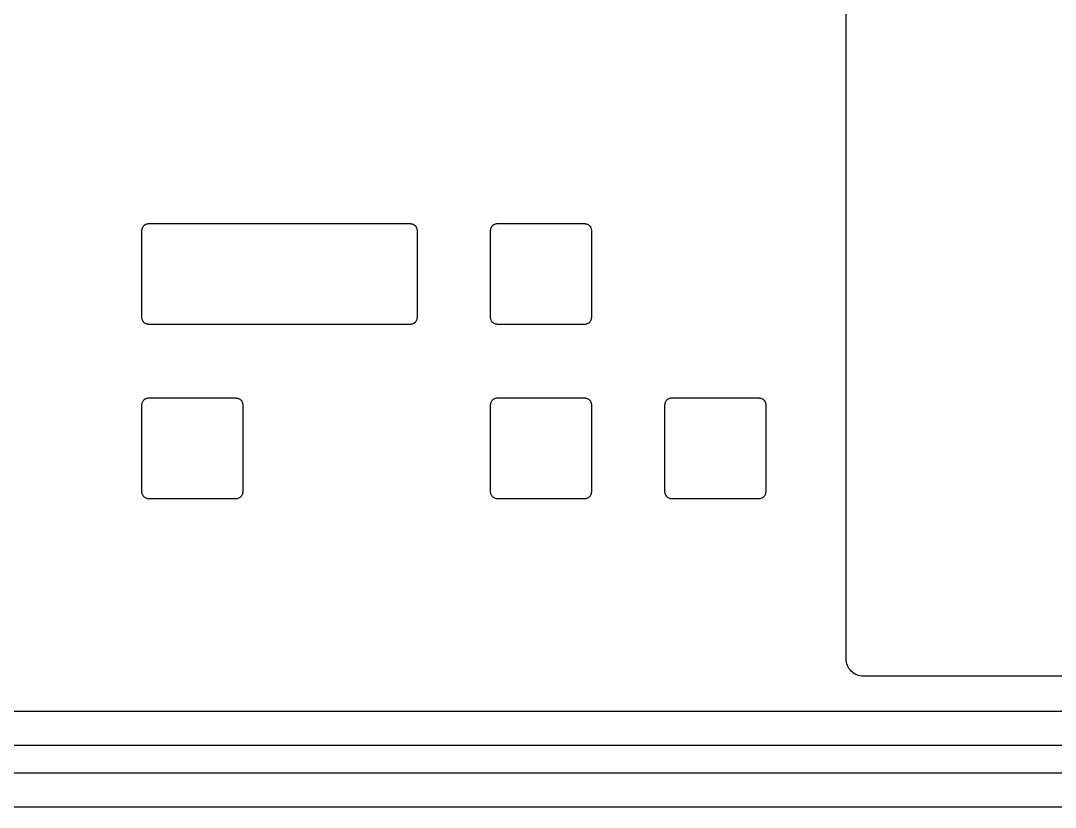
# Model space of a CAD drawing. Extents: x 94.3 to 145.3, y -143.8 to -113.4.
# Drawn here: x 99.78 to 107.31, y -136.79 to -131.06 of the extents above; entities that cross this region are included whole.
import ezdxf

# ---------------------------------------------------------------- set-up
doc = ezdxf.new("R2010")
doc.units = 0
doc.layers.add('BLACK', color=7, linetype='CONTINUOUS')

msp = doc.modelspace()

# ---------------------------------------------------------------- linework, layer by layer
at = {"layer": 'BLACK', "linetype": 'CONTINUOUS'}
for p, q in [((105.791, -135.709), (105.791, -128.911)), ((100.662, -132.578), (100.664, -132.573)), ((100.664, -132.573), (100.665, -132.569)), ((100.665, -132.568), (100.667, -132.564)), ((100.665, -132.569), (100.665, -132.568)), ((100.665, -132.568), (100.665, -132.568)), ((100.667, -132.564), (100.67, -132.56)), ((100.67, -132.56), (100.673, -132.556)), ((100.67, -132.56), (100.67, -132.56)), ((100.67, -132.56), (100.67, -132.56)), ((100.673, -132.556), (100.676, -132.553)), ((100.676, -132.552), (100.68, -132.549)), ((100.676, -132.553), (100.676, -132.552)), ((100.676, -132.552), (100.676, -132.552)), ((100.68, -132.549), (100.683, -132.546)), ((100.683, -132.546), (100.683, -132.546)), ((100.683, -132.546), (100.684, -132.546)), ((100.684, -132.546), (100.688, -132.544)), ((100.688, -132.544), (100.692, -132.542)), ((100.692, -132.542), (100.697, -132.54)), ((100.692, -132.542), (100.692, -132.542)), ((100.692, -132.542), (100.692, -132.542)), ((100.697, -132.54), (100.701, -132.539)), ((100.701, -132.539), (100.701, -132.539)), ((100.701, -132.539), (100.702, -132.539)), ((100.702, -132.539), (100.706, -132.538)), ((100.706, -132.538), (100.711, -132.538)), ((100.711, -132.538), (102.616, -132.538)), ((102.616, -132.538), (102.616, -132.538)), ((102.616, -132.538), (102.616, -132.538)), ((102.616, -132.538), (102.616, -132.538)), ((102.616, -132.538), (102.617, -132.538)), ((102.617, -132.538), (102.621, -132.539)), ((102.621, -132.539), (102.626, -132.539)), ((102.626, -132.539), (102.626, -132.539)), ((102.626, -132.539), (102.626, -132.539)), ((102.626, -132.539), (102.631, -132.541)), ((102.631, -132.541), (102.635, -132.542)), ((102.635, -132.542), (102.636, -132.542)), ((102.636, -132.542), (102.636, -132.542)), ((102.636, -132.542), (102.64, -132.544)), ((102.64, -132.544), (102.644, -132.547)), ((102.644, -132.547), (102.644, -132.547)), ((102.644, -132.547), (102.644, -132.547)), ((102.644, -132.547), (102.648, -132.55)), ((102.648, -132.55), (102.651, -132.553)), ((102.651, -132.553), (102.652, -132.553)), ((102.652, -132.553), (102.652, -132.553)), ((102.652, -132.553), (102.655, -132.557)), ((102.655, -132.557), (102.658, -132.56)), ((102.658, -132.56), (102.658, -132.56)), ((102.658, -132.56), (102.658, -132.561)), ((102.658, -132.561), (102.66, -132.565)), ((102.66, -132.565), (102.662, -132.569)), ((102.662, -132.569), (102.662, -132.569)), ((102.662, -132.569), (102.662, -132.569)), ((102.662, -132.569), (102.664, -132.574)), ((102.664, -132.574), (102.665, -132.578)), ((103.202, -132.578), (103.204, -132.573)), ((103.204, -132.573), (103.205, -132.569)), ((103.205, -132.568), (103.207, -132.564)), ((103.205, -132.569), (103.205, -132.568)), ((103.205, -132.568), (103.205, -132.568)), ((103.207, -132.564), (103.21, -132.56)), ((103.21, -132.56), (103.213, -132.556)), ((103.21, -132.56), (103.21, -132.56)), ((103.21, -132.56), (103.21, -132.56)), ((103.213, -132.556), (103.216, -132.553)), ((103.216, -132.552), (103.22, -132.549)), ((103.216, -132.553), (103.216, -132.552)), ((103.216, -132.552), (103.216, -132.552)), ((103.22, -132.549), (103.223, -132.546)), ((103.223, -132.546), (103.223, -132.546)), ((103.223, -132.546), (103.224, -132.546)), ((103.224, -132.546), (103.228, -132.544)), ((103.228, -132.544), (103.232, -132.542)), ((103.232, -132.542), (103.237, -132.54)), ((103.232, -132.542), (103.232, -132.542)), ((103.232, -132.542), (103.232, -132.542)), ((103.237, -132.54), (103.241, -132.539)), ((103.241, -132.539), (103.241, -132.539)), ((103.241, -132.539), (103.242, -132.539)), ((103.242, -132.539), (103.246, -132.538)), ((103.246, -132.538), (103.251, -132.538)), ((103.251, -132.538), (103.886, -132.538)), ((103.886, -132.538), (103.886, -132.538)), ((103.886, -132.538), (103.886, -132.538)), ((103.886, -132.538), (103.887, -132.538)), ((103.886, -132.538), (103.886, -132.538)), ((103.887, -132.538), (103.891, -132.539)), ((103.891, -132.539), (103.896, -132.539)), ((103.896, -132.539), (103.896, -132.539)), ((103.896, -132.539), (103.896, -132.539)), ((103.896, -132.539), (103.901, -132.541)), ((103.901, -132.541), (103.905, -132.542)), ((103.905, -132.542), (103.906, -132.542)), ((103.906, -132.542), (103.906, -132.542)), ((103.906, -132.542), (103.91, -132.544)), ((103.91, -132.544), (103.914, -132.547)), ((103.914, -132.547), (103.914, -132.547)), ((103.914, -132.547), (103.914, -132.547)), ((103.914, -132.547), (103.918, -132.55)), ((103.918, -132.55), (103.921, -132.553)), ((103.921, -132.553), (103.922, -132.553)), ((103.922, -132.553), (103.922, -132.553)), ((103.922, -132.553), (103.925, -132.557)), ((103.925, -132.557), (103.928, -132.56)), ((103.928, -132.56), (103.928, -132.56)), ((103.928, -132.56), (103.928, -132.561)), ((103.928, -132.561), (103.93, -132.565)), ((103.93, -132.565), (103.932, -132.569)), ((103.932, -132.569), (103.932, -132.569)), ((103.932, -132.569), (103.932, -132.569)), ((103.932, -132.569), (103.934, -132.574)), ((103.934, -132.574), (103.935, -132.578)), ((100.661, -132.587), (100.662, -132.583)), ((100.661, -132.588), (100.661, -132.587)), ((100.661, -133.223), (100.661, -132.588)), ((100.661, -132.588), (100.661, -132.588)), ((100.661, -132.588), (100.661, -132.588)), ((100.661, -132.588), (100.661, -132.588)), ((100.662, -132.583), (100.662, -132.578)), ((100.662, -132.578), (100.662, -132.578)), ((100.662, -132.578), (100.662, -132.578)), ((102.665, -132.578), (102.665, -132.578)), ((102.665, -132.578), (102.665, -132.579)), ((102.665, -132.579), (102.666, -132.583)), ((102.666, -132.583), (102.666, -132.588)), ((102.666, -132.588), (102.666, -133.223)), ((103.201, -132.587), (103.202, -132.583)), ((103.201, -132.588), (103.201, -132.587)), ((103.201, -133.223), (103.201, -132.588)), ((103.201, -132.588), (103.201, -132.588)), ((103.201, -132.588), (103.201, -132.588)), ((103.201, -132.588), (103.201, -132.588)), ((103.202, -132.583), (103.202, -132.578)), ((103.202, -132.578), (103.202, -132.578)), ((103.202, -132.578), (103.202, -132.578)), ((103.935, -132.578), (103.935, -132.578)), ((103.935, -132.578), (103.935, -132.579)), ((103.935, -132.579), (103.936, -132.583)), ((103.936, -132.583), (103.936, -132.588)), ((103.936, -132.588), (103.936, -133.223)), ((100.661, -133.228), (100.661, -133.223)), ((100.662, -133.232), (100.661, -133.228)), ((100.662, -133.233), (100.662, -133.232)), ((100.663, -133.237), (100.662, -133.233)), ((100.662, -133.233), (100.662, -133.233)), ((100.665, -133.242), (100.663, -133.237)), ((100.667, -133.246), (100.665, -133.242)), ((100.665, -133.242), (100.665, -133.242)), ((100.665, -133.242), (100.665, -133.242)), ((100.669, -133.25), (100.667, -133.246)), ((100.669, -133.251), (100.669, -133.25)), ((100.672, -133.254), (100.669, -133.251)), ((100.669, -133.251), (100.669, -133.251)), ((100.675, -133.258), (100.672, -133.254)), ((102.657, -133.251), (102.654, -133.255)), ((102.66, -133.247), (102.657, -133.251)), ((102.657, -133.251), (102.657, -133.251)), ((102.657, -133.251), (102.657, -133.251)), ((102.662, -133.243), (102.66, -133.247)), ((102.663, -133.238), (102.662, -133.242)), ((102.662, -133.242), (102.662, -133.243)), ((102.662, -133.243), (102.662, -133.243)), ((102.665, -133.233), (102.663, -133.238)), ((102.666, -133.224), (102.665, -133.228)), ((102.665, -133.228), (102.665, -133.233)), ((102.665, -133.233), (102.665, -133.233)), ((102.665, -133.233), (102.665, -133.233)), ((102.666, -133.223), (102.666, -133.223)), ((102.666, -133.223), (102.666, -133.223)), ((102.666, -133.223), (102.666, -133.223)), ((102.666, -133.223), (102.666, -133.224)), ((103.201, -133.228), (103.201, -133.223)), ((103.202, -133.232), (103.201, -133.228)), ((103.202, -133.233), (103.202, -133.232)), ((103.203, -133.237), (103.202, -133.233)), ((103.202, -133.233), (103.202, -133.233)), ((103.205, -133.242), (103.203, -133.237)), ((103.207, -133.246), (103.205, -133.242)), ((103.205, -133.242), (103.205, -133.242)), ((103.205, -133.242), (103.205, -133.242)), ((103.209, -133.25), (103.207, -133.246)), ((103.209, -133.251), (103.209, -133.25)), ((103.212, -133.254), (103.209, -133.251)), ((103.209, -133.251), (103.209, -133.251)), ((103.215, -133.258), (103.212, -133.254)), ((103.927, -133.251), (103.924, -133.255)), ((103.93, -133.247), (103.927, -133.251)), ((103.927, -133.251), (103.927, -133.251)), ((103.927, -133.251), (103.927, -133.251)), ((103.932, -133.243), (103.93, -133.247)), ((103.933, -133.238), (103.932, -133.242)), ((103.932, -133.242), (103.932, -133.243)), ((103.932, -133.243), (103.932, -133.243)), ((103.935, -133.233), (103.933, -133.238)), ((103.936, -133.224), (103.935, -133.228)), ((103.935, -133.228), (103.935, -133.233)), ((103.935, -133.233), (103.935, -133.233)), ((103.935, -133.233), (103.935, -133.233)), ((103.936, -133.223), (103.936, -133.223)), ((103.936, -133.223), (103.936, -133.223)), ((103.936, -133.223), (103.936, -133.223)), ((103.936, -133.223), (103.936, -133.224)), ((100.676, -133.258), (100.675, -133.258)), ((100.675, -133.258), (100.675, -133.258)), ((100.679, -133.261), (100.676, -133.258)), ((100.683, -133.264), (100.679, -133.261)), ((100.687, -133.267), (100.683, -133.264)), ((100.683, -133.264), (100.683, -133.264)), ((100.683, -133.264), (100.683, -133.264)), ((100.691, -133.269), (100.687, -133.267)), ((100.692, -133.269), (100.691, -133.269)), ((100.691, -133.269), (100.691, -133.269)), ((100.696, -133.27), (100.692, -133.269)), ((100.701, -133.272), (100.696, -133.27)), ((100.706, -133.272), (100.701, -133.272)), ((100.701, -133.272), (100.701, -133.272)), ((100.701, -133.272), (100.701, -133.272)), ((100.71, -133.273), (100.706, -133.272)), ((100.711, -133.273), (100.71, -133.273)), ((100.711, -133.273), (100.711, -133.273)), ((100.711, -133.273), (100.711, -133.273)), ((102.616, -133.273), (100.711, -133.273)), ((100.711, -133.273), (100.711, -133.273)), ((102.621, -133.273), (102.616, -133.273)), ((102.625, -133.272), (102.621, -133.273)), ((102.626, -133.272), (102.625, -133.272)), ((102.63, -133.271), (102.626, -133.272)), ((102.626, -133.272), (102.626, -133.272)), ((102.635, -133.269), (102.63, -133.271)), ((102.639, -133.267), (102.635, -133.269)), ((102.635, -133.269), (102.635, -133.269)), ((102.635, -133.269), (102.635, -133.269)), ((102.643, -133.265), (102.639, -133.267)), ((102.644, -133.265), (102.643, -133.265)), ((102.647, -133.262), (102.644, -133.265)), ((102.644, -133.265), (102.644, -133.265)), ((102.651, -133.259), (102.647, -133.262)), ((102.654, -133.255), (102.651, -133.258)), ((102.651, -133.258), (102.651, -133.259)), ((102.651, -133.259), (102.651, -133.259)), ((103.216, -133.258), (103.215, -133.258)), ((103.215, -133.258), (103.215, -133.258)), ((103.219, -133.261), (103.216, -133.258)), ((103.223, -133.264), (103.219, -133.261)), ((103.227, -133.267), (103.223, -133.264)), ((103.223, -133.264), (103.223, -133.264)), ((103.223, -133.264), (103.223, -133.264)), ((103.231, -133.269), (103.227, -133.267)), ((103.232, -133.269), (103.231, -133.269)), ((103.231, -133.269), (103.231, -133.269)), ((103.236, -133.27), (103.232, -133.269)), ((103.241, -133.272), (103.236, -133.27)), ((103.246, -133.272), (103.241, -133.272)), ((103.241, -133.272), (103.241, -133.272)), ((103.241, -133.272), (103.241, -133.272)), ((103.25, -133.273), (103.246, -133.272)), ((103.251, -133.273), (103.25, -133.273)), ((103.886, -133.273), (103.251, -133.273)), ((103.251, -133.273), (103.251, -133.273)), ((103.251, -133.273), (103.251, -133.273)), ((103.251, -133.273), (103.251, -133.273)), ((103.891, -133.273), (103.886, -133.273)), ((103.895, -133.272), (103.891, -133.273)), ((103.896, -133.272), (103.895, -133.272)), ((103.9, -133.271), (103.896, -133.272)), ((103.896, -133.272), (103.896, -133.272)), ((103.905, -133.269), (103.9, -133.271)), ((103.909, -133.267), (103.905, -133.269)), ((103.905, -133.269), (103.905, -133.269)), ((103.905, -133.269), (103.905, -133.269)), ((103.913, -133.265), (103.909, -133.267)), ((103.914, -133.265), (103.913, -133.265)), ((103.917, -133.262), (103.914, -133.265)), ((103.914, -133.265), (103.914, -133.265)), ((103.921, -133.259), (103.917, -133.262)), ((103.924, -133.255), (103.921, -133.258)), ((103.921, -133.258), (103.921, -133.259)), ((103.921, -133.259), (103.921, -133.259)), ((100.661, -133.857), (100.662, -133.853)), ((100.661, -133.858), (100.661, -133.857)), ((100.662, -133.848), (100.664, -133.843)), ((100.662, -133.853), (100.662, -133.848)), ((100.662, -133.848), (100.662, -133.848)), ((100.662, -133.848), (100.662, -133.848)), ((100.664, -133.843), (100.665, -133.839)), ((100.665, -133.838), (100.667, -133.834)), ((100.665, -133.839), (100.665, -133.838)), ((100.665, -133.838), (100.665, -133.838)), ((100.667, -133.834), (100.67, -133.83)), ((100.67, -133.83), (100.673, -133.826)), ((100.67, -133.83), (100.67, -133.83)), ((100.67, -133.83), (100.67, -133.83)), ((100.673, -133.826), (100.676, -133.823)), ((100.676, -133.822), (100.68, -133.819)), ((100.676, -133.823), (100.676, -133.822)), ((100.676, -133.822), (100.676, -133.822)), ((100.68, -133.819), (100.683, -133.816)), ((100.683, -133.816), (100.683, -133.816)), ((100.683, -133.816), (100.684, -133.816)), ((100.684, -133.816), (100.688, -133.814)), ((100.688, -133.814), (100.692, -133.812)), ((100.692, -133.812), (100.697, -133.81)), ((100.692, -133.812), (100.692, -133.812)), ((100.692, -133.812), (100.692, -133.812)), ((100.697, -133.81), (100.701, -133.809)), ((100.701, -133.809), (100.701, -133.809)), ((100.701, -133.809), (100.702, -133.809)), ((100.702, -133.809), (100.706, -133.808)), ((100.706, -133.808), (100.711, -133.808)), ((100.711, -133.808), (101.346, -133.808)), ((101.346, -133.808), (101.346, -133.808)), ((101.346, -133.808), (101.346, -133.808)), ((101.346, -133.808), (101.347, -133.808)), ((101.346, -133.808), (101.346, -133.808)), ((101.347, -133.808), (101.351, -133.809)), ((101.351, -133.809), (101.356, -133.809)), ((101.356, -133.809), (101.356, -133.809)), ((101.356, -133.809), (101.356, -133.809)), ((101.356, -133.809), (101.361, -133.811)), ((101.361, -133.811), (101.365, -133.812)), ((101.365, -133.812), (101.366, -133.812)), ((101.366, -133.812), (101.366, -133.812)), ((101.366, -133.812), (101.37, -133.814)), ((101.37, -133.814), (101.374, -133.817)), ((101.374, -133.817), (101.374, -133.817)), ((101.374, -133.817), (101.374, -133.817)), ((101.374, -133.817), (101.378, -133.82)), ((101.378, -133.82), (101.381, -133.823)), ((101.381, -133.823), (101.382, -133.823)), ((101.382, -133.823), (101.382, -133.823)), ((101.382, -133.823), (101.385, -133.827)), ((101.385, -133.827), (101.388, -133.83)), ((101.388, -133.83), (101.388, -133.83)), ((101.388, -133.83), (101.388, -133.831)), ((101.388, -133.831), (101.39, -133.835)), ((101.39, -133.835), (101.392, -133.839)), ((101.392, -133.839), (101.392, -133.839)), ((101.392, -133.839), (101.392, -133.839)), ((101.392, -133.839), (101.394, -133.844)), ((101.394, -133.844), (101.395, -133.848)), ((101.395, -133.848), (101.395, -133.848)), ((101.395, -133.848), (101.395, -133.849)), ((101.395, -133.849), (101.396, -133.853)), ((101.396, -133.853), (101.396, -133.858)), ((103.201, -133.857), (103.202, -133.853)), ((103.201, -133.858), (103.201, -133.857)), ((103.202, -133.848), (103.204, -133.843)), ((103.202, -133.853), (103.202, -133.848)), ((103.202, -133.848), (103.202, -133.848)), ((103.202, -133.848), (103.202, -133.848)), ((103.204, -133.843), (103.205, -133.839)), ((103.205, -133.838), (103.207, -133.834)), ((103.205, -133.839), (103.205, -133.838)), ((103.205, -133.838), (103.205, -133.838)), ((103.207, -133.834), (103.21, -133.83)), ((103.21, -133.83), (103.213, -133.826)), ((103.21, -133.83), (103.21, -133.83)), ((103.21, -133.83), (103.21, -133.83)), ((103.213, -133.826), (103.216, -133.823)), ((103.216, -133.822), (103.22, -133.819)), ((103.216, -133.823), (103.216, -133.822)), ((103.216, -133.822), (103.216, -133.822)), ((103.22, -133.819), (103.223, -133.816)), ((103.223, -133.816), (103.223, -133.816)), ((103.223, -133.816), (103.224, -133.816)), ((103.224, -133.816), (103.228, -133.814)), ((103.228, -133.814), (103.232, -133.812)), ((103.232, -133.812), (103.237, -133.81)), ((103.232, -133.812), (103.232, -133.812)), ((103.232, -133.812), (103.232, -133.812)), ((103.237, -133.81), (103.241, -133.809)), ((103.241, -133.809), (103.241, -133.809)), ((103.241, -133.809), (103.242, -133.809)), ((103.242, -133.809), (103.246, -133.808)), ((103.246, -133.808), (103.251, -133.808)), ((103.251, -133.808), (103.886, -133.808)), ((103.886, -133.808), (103.886, -133.808)), ((103.886, -133.808), (103.886, -133.808)), ((103.886, -133.808), (103.887, -133.808)), ((103.886, -133.808), (103.886, -133.808)), ((103.887, -133.808), (103.891, -133.809)), ((103.891, -133.809), (103.896, -133.809)), ((103.896, -133.809), (103.896, -133.809)), ((103.896, -133.809), (103.896, -133.809)), ((103.896, -133.809), (103.901, -133.811)), ((103.901, -133.811), (103.905, -133.812)), ((103.905, -133.812), (103.906, -133.812)), ((103.906, -133.812), (103.906, -133.812)), ((103.906, -133.812), (103.91, -133.814)), ((103.91, -133.814), (103.914, -133.817)), ((103.914, -133.817), (103.914, -133.817)), ((103.914, -133.817), (103.914, -133.817)), ((103.914, -133.817), (103.918, -133.82)), ((103.918, -133.82), (103.921, -133.823)), ((103.921, -133.823), (103.922, -133.823)), ((103.922, -133.823), (103.922, -133.823)), ((103.922, -133.823), (103.925, -133.827)), ((103.925, -133.827), (103.928, -133.83)), ((103.928, -133.83), (103.928, -133.83)), ((103.928, -133.83), (103.928, -133.831)), ((103.928, -133.831), (103.93, -133.835)), ((103.93, -133.835), (103.932, -133.839)), ((103.932, -133.839), (103.932, -133.839)), ((103.932, -133.839), (103.932, -133.839)), ((103.932, -133.839), (103.934, -133.844)), ((103.934, -133.844), (103.935, -133.848)), ((103.935, -133.848), (103.935, -133.848)), ((103.935, -133.848), (103.935, -133.849)), ((103.935, -133.849), (103.936, -133.853)), ((103.936, -133.853), (103.936, -133.858)), ((104.471, -133.857), (104.472, -133.853)), ((104.471, -133.858), (104.471, -133.857)), ((104.472, -133.848), (104.474, -133.843)), ((104.472, -133.853), (104.472, -133.848)), ((104.472, -133.848), (104.472, -133.848)), ((104.472, -133.848), (104.472, -133.848)), ((104.474, -133.843), (104.475, -133.839)), ((104.475, -133.838), (104.477, -133.834)), ((104.475, -133.839), (104.475, -133.838)), ((104.475, -133.838), (104.475, -133.838)), ((104.477, -133.834), (104.48, -133.83)), ((104.48, -133.83), (104.483, -133.826)), ((104.48, -133.83), (104.48, -133.83)), ((104.48, -133.83), (104.48, -133.83)), ((104.483, -133.826), (104.486, -133.823)), ((104.486, -133.822), (104.49, -133.819)), ((104.486, -133.823), (104.486, -133.822)), ((104.486, -133.822), (104.486, -133.822)), ((104.49, -133.819), (104.493, -133.816)), ((104.493, -133.816), (104.493, -133.816)), ((104.493, -133.816), (104.494, -133.816)), ((104.494, -133.816), (104.498, -133.814)), ((104.498, -133.814), (104.502, -133.812)), ((104.502, -133.812), (104.507, -133.81)), ((104.502, -133.812), (104.502, -133.812)), ((104.502, -133.812), (104.502, -133.812)), ((104.507, -133.81), (104.511, -133.809)), ((104.511, -133.809), (104.511, -133.809)), ((104.511, -133.809), (104.512, -133.809)), ((104.512, -133.809), (104.516, -133.808)), ((104.516, -133.808), (104.521, -133.808)), ((104.521, -133.808), (105.156, -133.808)), ((105.156, -133.808), (105.156, -133.808)), ((105.156, -133.808), (105.156, -133.808)), ((105.156, -133.808), (105.157, -133.808)), ((105.156, -133.808), (105.156, -133.808)), ((105.157, -133.808), (105.161, -133.809)), ((105.161, -133.809), (105.166, -133.809)), ((105.166, -133.809), (105.166, -133.809)), ((105.166, -133.809), (105.166, -133.809)), ((105.166, -133.809), (105.171, -133.811)), ((105.171, -133.811), (105.175, -133.812)), ((105.175, -133.812), (105.176, -133.812)), ((105.176, -133.812), (105.176, -133.812)), ((105.176, -133.812), (105.18, -133.814)), ((105.18, -133.814), (105.184, -133.817)), ((105.184, -133.817), (105.184, -133.817)), ((105.184, -133.817), (105.184, -133.817)), ((105.184, -133.817), (105.188, -133.82)), ((105.188, -133.82), (105.191, -133.823)), ((105.191, -133.823), (105.192, -133.823)), ((105.192, -133.823), (105.192, -133.823)), ((105.192, -133.823), (105.195, -133.827)), ((105.195, -133.827), (105.198, -133.83)), ((105.198, -133.83), (105.198, -133.83)), ((105.198, -133.83), (105.198, -133.831)), ((105.198, -133.831), (105.2, -133.835)), ((105.2, -133.835), (105.202, -133.839)), ((105.202, -133.839), (105.202, -133.839)), ((105.202, -133.839), (105.202, -133.839)), ((105.202, -133.839), (105.204, -133.844)), ((105.204, -133.844), (105.205, -133.848)), ((105.205, -133.848), (105.205, -133.848)), ((105.205, -133.848), (105.205, -133.849)), ((105.205, -133.849), (105.206, -133.853)), ((105.206, -133.853), (105.206, -133.858)), ((100.661, -134.493), (100.661, -133.858)), ((100.661, -133.858), (100.661, -133.858)), ((100.661, -133.858), (100.661, -133.858)), ((100.661, -133.858), (100.661, -133.858)), ((101.396, -133.858), (101.396, -134.493)), ((103.201, -134.493), (103.201, -133.858)), ((103.201, -133.858), (103.201, -133.858)), ((103.201, -133.858), (103.201, -133.858)), ((103.201, -133.858), (103.201, -133.858)), ((103.936, -133.858), (103.936, -134.493)), ((104.471, -134.493), (104.471, -133.858)), ((104.471, -133.858), (104.471, -133.858)), ((104.471, -133.858), (104.471, -133.858)), ((104.471, -133.858), (104.471, -133.858)), ((105.206, -133.858), (105.206, -134.493)), ((100.661, -134.498), (100.661, -134.493)), ((100.662, -134.502), (100.661, -134.498)), ((100.662, -134.503), (100.662, -134.502)), ((100.663, -134.507), (100.662, -134.503)), ((100.662, -134.503), (100.662, -134.503)), ((100.665, -134.512), (100.663, -134.507)), ((100.667, -134.516), (100.665, -134.512)), ((100.665, -134.512), (100.665, -134.512)), ((100.665, -134.512), (100.665, -134.512)), ((100.669, -134.52), (100.667, -134.516)), ((100.669, -134.521), (100.669, -134.52)), ((100.672, -134.524), (100.669, -134.521)), ((100.669, -134.521), (100.669, -134.521)), ((100.675, -134.528), (100.672, -134.524)), ((100.676, -134.528), (100.675, -134.528)), ((100.675, -134.528), (100.675, -134.528)), ((100.679, -134.531), (100.676, -134.528)), ((100.683, -134.534), (100.679, -134.531)), ((100.687, -134.537), (100.683, -134.534)), ((100.683, -134.534), (100.683, -134.534)), ((100.683, -134.534), (100.683, -134.534)), ((101.373, -134.535), (101.369, -134.537)), ((101.374, -134.535), (101.373, -134.535)), ((101.377, -134.532), (101.374, -134.535)), ((101.374, -134.535), (101.374, -134.535)), ((101.381, -134.529), (101.377, -134.532)), ((101.384, -134.525), (101.381, -134.528)), ((101.381, -134.528), (101.381, -134.529)), ((101.381, -134.529), (101.381, -134.529)), ((101.387, -134.521), (101.384, -134.525)), ((101.39, -134.517), (101.387, -134.521)), ((101.387, -134.521), (101.387, -134.521)), ((101.387, -134.521), (101.387, -134.521)), ((101.392, -134.513), (101.39, -134.517)), ((101.393, -134.508), (101.392, -134.512)), ((101.392, -134.512), (101.392, -134.513)), ((101.392, -134.513), (101.392, -134.513)), ((101.395, -134.503), (101.393, -134.508)), ((101.396, -134.494), (101.395, -134.498)), ((101.395, -134.498), (101.395, -134.503)), ((101.395, -134.503), (101.395, -134.503)), ((101.395, -134.503), (101.395, -134.503)), ((101.396, -134.493), (101.396, -134.493)), ((101.396, -134.493), (101.396, -134.493)), ((101.396, -134.493), (101.396, -134.493)), ((101.396, -134.493), (101.396, -134.494)), ((103.201, -134.498), (103.201, -134.493)), ((103.202, -134.502), (103.201, -134.498)), ((103.202, -134.503), (103.202, -134.502)), ((103.203, -134.507), (103.202, -134.503)), ((103.202, -134.503), (103.202, -134.503)), ((103.205, -134.512), (103.203, -134.507)), ((103.207, -134.516), (103.205, -134.512)), ((103.205, -134.512), (103.205, -134.512)), ((103.205, -134.512), (103.205, -134.512)), ((103.209, -134.52), (103.207, -134.516)), ((103.209, -134.521), (103.209, -134.52)), ((103.212, -134.524), (103.209, -134.521)), ((103.209, -134.521), (103.209, -134.521)), ((103.215, -134.528), (103.212, -134.524)), ((103.216, -134.528), (103.215, -134.528)), ((103.215, -134.528), (103.215, -134.528)), ((103.219, -134.531), (103.216, -134.528)), ((103.223, -134.534), (103.219, -134.531)), ((103.227, -134.537), (103.223, -134.534)), ((103.223, -134.534), (103.223, -134.534)), ((103.223, -134.534), (103.223, -134.534)), ((103.913, -134.535), (103.909, -134.537)), ((103.914, -134.535), (103.913, -134.535)), ((103.917, -134.532), (103.914, -134.535)), ((103.914, -134.535), (103.914, -134.535)), ((103.921, -134.529), (103.917, -134.532)), ((103.924, -134.525), (103.921, -134.528)), ((103.921, -134.528), (103.921, -134.529)), ((103.921, -134.529), (103.921, -134.529)), ((103.927, -134.521), (103.924, -134.525)), ((103.93, -134.517), (103.927, -134.521)), ((103.927, -134.521), (103.927, -134.521)), ((103.927, -134.521), (103.927, -134.521)), ((103.932, -134.513), (103.93, -134.517)), ((103.933, -134.508), (103.932, -134.512)), ((103.932, -134.512), (103.932, -134.513)), ((103.932, -134.513), (103.932, -134.513)), ((103.935, -134.503), (103.933, -134.508)), ((103.936, -134.494), (103.935, -134.498)), ((103.935, -134.498), (103.935, -134.503)), ((103.935, -134.503), (103.935, -134.503)), ((103.935, -134.503), (103.935, -134.503)), ((103.936, -134.493), (103.936, -134.493)), ((103.936, -134.493), (103.936, -134.493)), ((103.936, -134.493), (103.936, -134.493)), ((103.936, -134.493), (103.936, -134.494)), ((104.471, -134.498), (104.471, -134.493)), ((104.472, -134.502), (104.471, -134.498)), ((104.472, -134.503), (104.472, -134.502)), ((104.473, -134.507), (104.472, -134.503)), ((104.472, -134.503), (104.472, -134.503)), ((104.475, -134.512), (104.473, -134.507)), ((104.477, -134.516), (104.475, -134.512)), ((104.475, -134.512), (104.475, -134.512)), ((104.475, -134.512), (104.475, -134.512)), ((104.479, -134.52), (104.477, -134.516)), ((104.479, -134.521), (104.479, -134.52)), ((104.482, -134.524), (104.479, -134.521)), ((104.479, -134.521), (104.479, -134.521)), ((104.485, -134.528), (104.482, -134.524)), ((104.486, -134.528), (104.485, -134.528)), ((104.485, -134.528), (104.485, -134.528)), ((104.489, -134.531), (104.486, -134.528)), ((104.493, -134.534), (104.489, -134.531)), ((104.497, -134.537), (104.493, -134.534)), ((104.493, -134.534), (104.493, -134.534)), ((104.493, -134.534), (104.493, -134.534)), ((105.183, -134.535), (105.179, -134.537)), ((105.184, -134.535), (105.183, -134.535)), ((105.187, -134.532), (105.184, -134.535)), ((105.184, -134.535), (105.184, -134.535)), ((105.191, -134.529), (105.187, -134.532)), ((105.194, -134.525), (105.191, -134.528)), ((105.191, -134.528), (105.191, -134.529)), ((105.191, -134.529), (105.191, -134.529)), ((105.197, -134.521), (105.194, -134.525)), ((105.2, -134.517), (105.197, -134.521)), ((105.197, -134.521), (105.197, -134.521)), ((105.197, -134.521), (105.197, -134.521)), ((105.202, -134.513), (105.2, -134.517)), ((105.203, -134.508), (105.202, -134.512)), ((105.202, -134.512), (105.202, -134.513)), ((105.202, -134.513), (105.202, -134.513)), ((105.205, -134.503), (105.203, -134.508)), ((105.206, -134.494), (105.205, -134.498)), ((105.205, -134.498), (105.205, -134.503)), ((105.205, -134.503), (105.205, -134.503)), ((105.205, -134.503), (105.205, -134.503)), ((105.206, -134.493), (105.206, -134.493)), ((105.206, -134.493), (105.206, -134.493)), ((105.206, -134.493), (105.206, -134.493)), ((105.206, -134.493), (105.206, -134.494)), ((100.691, -134.539), (100.687, -134.537)), ((100.692, -134.539), (100.691, -134.539)), ((100.691, -134.539), (100.691, -134.539)), ((100.696, -134.54), (100.692, -134.539)), ((100.701, -134.542), (100.696, -134.54)), ((100.706, -134.542), (100.701, -134.542)), ((100.701, -134.542), (100.701, -134.542)), ((100.701, -134.542), (100.701, -134.542)), ((100.71, -134.543), (100.706, -134.542)), ((100.711, -134.543), (100.71, -134.543)), ((101.346, -134.543), (100.711, -134.543)), ((100.711, -134.543), (100.711, -134.543)), ((100.711, -134.543), (100.711, -134.543)), ((100.711, -134.543), (100.711, -134.543)), ((101.351, -134.543), (101.346, -134.543)), ((101.355, -134.542), (101.351, -134.543)), ((101.356, -134.542), (101.355, -134.542)), ((101.36, -134.541), (101.356, -134.542)), ((101.356, -134.542), (101.356, -134.542)), ((101.365, -134.539), (101.36, -134.541)), ((101.369, -134.537), (101.365, -134.539)), ((101.365, -134.539), (101.365, -134.539)), ((101.365, -134.539), (101.365, -134.539)), ((103.231, -134.539), (103.227, -134.537)), ((103.232, -134.539), (103.231, -134.539)), ((103.231, -134.539), (103.231, -134.539)), ((103.236, -134.54), (103.232, -134.539)), ((103.241, -134.542), (103.236, -134.54)), ((103.246, -134.542), (103.241, -134.542)), ((103.241, -134.542), (103.241, -134.542)), ((103.241, -134.542), (103.241, -134.542)), ((103.25, -134.543), (103.246, -134.542)), ((103.251, -134.543), (103.25, -134.543)), ((103.886, -134.543), (103.251, -134.543)), ((103.251, -134.543), (103.251, -134.543)), ((103.251, -134.543), (103.251, -134.543)), ((103.251, -134.543), (103.251, -134.543)), ((103.891, -134.543), (103.886, -134.543)), ((103.895, -134.542), (103.891, -134.543)), ((103.896, -134.542), (103.895, -134.542)), ((103.9, -134.541), (103.896, -134.542)), ((103.896, -134.542), (103.896, -134.542)), ((103.905, -134.539), (103.9, -134.541)), ((103.909, -134.537), (103.905, -134.539)), ((103.905, -134.539), (103.905, -134.539)), ((103.905, -134.539), (103.905, -134.539)), ((104.501, -134.539), (104.497, -134.537)), ((104.502, -134.539), (104.501, -134.539)), ((104.501, -134.539), (104.501, -134.539)), ((104.506, -134.54), (104.502, -134.539)), ((104.511, -134.542), (104.506, -134.54)), ((104.516, -134.542), (104.511, -134.542)), ((104.511, -134.542), (104.511, -134.542)), ((104.511, -134.542), (104.511, -134.542)), ((104.52, -134.543), (104.516, -134.542)), ((104.521, -134.543), (104.52, -134.543)), ((105.156, -134.543), (104.521, -134.543)), ((104.521, -134.543), (104.521, -134.543)), ((104.521, -134.543), (104.521, -134.543)), ((104.521, -134.543), (104.521, -134.543)), ((105.161, -134.543), (105.156, -134.543)), ((105.165, -134.542), (105.161, -134.543)), ((105.166, -134.542), (105.165, -134.542)), ((105.17, -134.541), (105.166, -134.542)), ((105.166, -134.542), (105.166, -134.542)), ((105.175, -134.539), (105.17, -134.541)), ((105.179, -134.537), (105.175, -134.539)), ((105.175, -134.539), (105.175, -134.539)), ((105.175, -134.539), (105.175, -134.539)), ((105.792, -135.721), (105.791, -135.709)), ((105.793, -135.733), (105.792, -135.721)), ((105.793, -135.734), (105.793, -135.733)), ((105.793, -135.733), (105.793, -135.733)), ((105.797, -135.745), (105.793, -135.734)), ((105.8, -135.757), (105.797, -135.745)), ((105.801, -135.757), (105.8, -135.757)), ((105.8, -135.757), (105.8, -135.757)), ((105.806, -135.768), (105.801, -135.757)), ((105.812, -135.779), (105.806, -135.768)), ((105.82, -135.789), (105.812, -135.779)), ((105.812, -135.779), (105.812, -135.779)), ((105.812, -135.779), (105.812, -135.779)), ((105.827, -135.798), (105.82, -135.789)), ((105.828, -135.798), (105.827, -135.798)), ((105.837, -135.806), (105.828, -135.798)), ((105.828, -135.798), (105.828, -135.798)), ((105.846, -135.814), (105.837, -135.806)), ((105.847, -135.814), (105.846, -135.814)), ((105.858, -135.82), (105.847, -135.814)), ((105.847, -135.814), (105.847, -135.814)), ((105.868, -135.826), (105.858, -135.82)), ((105.869, -135.826), (105.868, -135.826)), ((105.868, -135.826), (105.868, -135.826)), ((105.88, -135.83), (105.869, -135.826)), ((105.892, -135.833), (105.88, -135.83)), ((105.904, -135.835), (105.892, -135.833)), ((105.892, -135.833), (105.892, -135.833)), ((105.892, -135.833), (105.892, -135.833)), ((105.916, -135.836), (105.904, -135.835)), ((105.917, -135.836), (105.916, -135.836)), ((105.918, -135.836), (105.917, -135.836)), ((105.917, -135.836), (105.917, -135.836)), ((105.917, -135.836), (105.917, -135.836)), ((107.796, -135.836), (105.918, -135.836)), ((99.461, -136.09), (107.954, -136.09)), ((108, -136.34), (99.4153, -136.34)), ((98.825, -136.54), (108.901, -136.54)), ((108.947, -136.79), (98.7257, -136.79))]:
    msp.add_line(p, q, dxfattribs=at)

doc.saveas('drawing.dxf')
